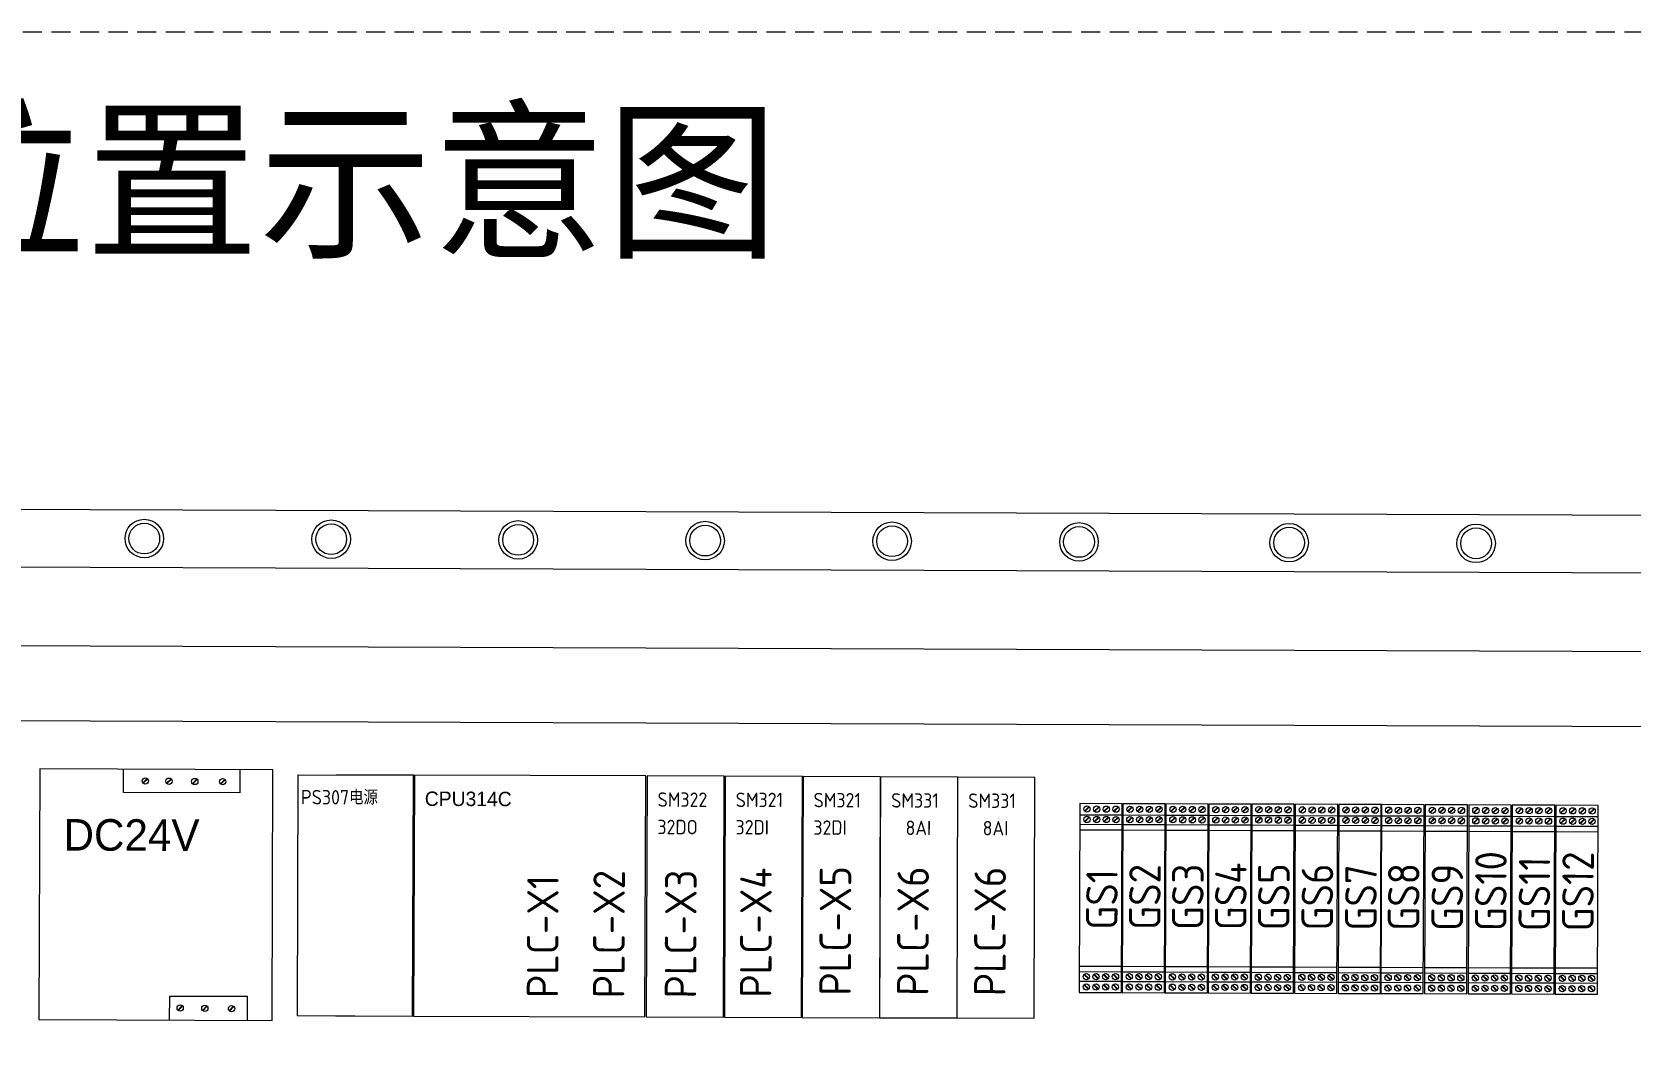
# Model space of a CAD drawing. Header units: millimetres. Extents: x 32721 to 103787, y 57624 to 127312.
# Drawn here: x 33099.7 to 33518.8, y 65399 to 65663.3 of the extents above; entities that cross this region are included whole.
import ezdxf

# ---------------------------------------------------------------- set-up
doc = ezdxf.new("R2010")
doc.units = ezdxf.units.MM
doc.header["$LTSCALE"] = 10
doc.linetypes.add('DASHED', pattern=[0.75, 0.5, -0.25])
doc.layers.get('0').update_dxf_attribs({"lineweight": 18})
doc.layers.add('1轮廓实线层', color=7, linetype='Continuous', lineweight=18)
doc.layers.add('6文字层', color=3, linetype='Continuous', lineweight=18)
doc.styles.add('FS', font='')
doc.styles.get("Standard").update_dxf_attribs({"font": 'isocp.shx', "width": 0.707, "bigfont": 'hztxt.shx'})
doc.styles.add('样式 1', font='SIMYOU.TTF', dxfattribs={"width": 0.75})
doc.styles.get('FS').set_extended_font_data('宋体')

msp = doc.modelspace()

# ---------------------------------------------------------------- linework, layer by layer
at = {"layer": '1轮廓实线层'}
for p, q in [((33028.64, 65538.42), (33726.1, 65535.9)), ((33043.75, 65523.2), (33710.89, 65520.79)), ((33068.33, 65502.52), (33686.16, 65500.29)), ((33087.98, 65482.75), (33666.36, 65480.66)), ((33101.77, 65470.06), (33101.53, 65404.35)), ((33162.92, 65469.84), (33101.77, 65470.06)), ((33162.69, 65404.13), (33162.92, 65469.84)), ((33128.83, 65466.39), (33129.99, 65467.55)), ((33128.93, 65466.29), (33130.1, 65467.44)), ((33135.05, 65466.31), (33136.21, 65467.47)), ((33135.15, 65466.21), (33136.31, 65467.37)), ((33141.81, 65466.24), (33142.97, 65467.4)), ((33141.91, 65466.14), (33143.08, 65467.29)), ((33149.15, 65466.16), (33150.32, 65467.32)), ((33149.25, 65466.06), (33150.42, 65467.22)), ((33169.48, 65468.55), (33169.25, 65405.37)), ((33169.48, 65468.55), (33199.8, 65468.44)), ((33199.8, 65468.44), (33179.58, 65468.51)), ((33199.57, 65405.26), (33199.8, 65468.44)), ((33200.04, 65468.44), (33199.81, 65405.26)), ((33260.69, 65468.22), (33200.04, 65468.44)), ((33260.46, 65405.04), (33260.69, 65468.22)), ((33261.07, 65468.22), (33260.84, 65405.04)), ((33281.29, 65468.14), (33261.07, 65468.22)), ((33281.06, 65404.97), (33281.29, 65468.14)), ((33281.56, 65468.14), (33281.33, 65404.97)), ((33301.78, 65468.07), (33281.56, 65468.14)), ((33301.55, 65404.89), (33301.78, 65468.07)), ((33301.96, 65468.07), (33301.74, 65404.89)), ((33322.18, 65468), (33301.96, 65468.07)), ((33322.18, 65468), (33321.95, 65404.82)), ((33322.1, 65404.82), (33322.32, 65468)), ((33342.54, 65467.92), (33322.32, 65468)), ((33342.31, 65404.75), (33342.54, 65467.92)), ((33342.31, 65404.75), (33342.54, 65467.92)), ((33362.76, 65467.85), (33342.54, 65467.92)), ((33362.53, 65404.67), (33362.76, 65467.85)), ((33137.97, 65406.83), (33139.14, 65407.98)), ((33138.07, 65406.73), (33139.24, 65407.88)), ((33144.44, 65406.75), (33145.6, 65407.91)), ((33144.54, 65406.65), (33145.7, 65407.81)), ((33151.45, 65406.68), (33152.61, 65407.83)), ((33151.55, 65406.57), (33152.72, 65407.73)), ((33101.53, 65404.35), (33162.69, 65404.13)), ((33169.25, 65405.37), (33199.57, 65405.26)), ((33179.36, 65405.34), (33199.57, 65405.26)), ((33199.81, 65405.26), (33260.46, 65405.04)), ((33260.84, 65405.04), (33281.06, 65404.97)), ((33281.33, 65404.97), (33301.55, 65404.89)), ((33301.74, 65404.89), (33321.95, 65404.82)), ((33322.1, 65404.82), (33342.31, 65404.75)), ((33342.31, 65404.75), (33362.53, 65404.67))]:
    msp.add_line(p, q, dxfattribs=at)
at = {"layer": '1轮廓实线层', "lineweight": 13}
for p, q in [((33374.5, 65460.99), (33374.32, 65411.46)), ((33385.62, 65460.94), (33374.5, 65460.99)), ((33385.44, 65411.41), (33385.62, 65460.94)), ((33385.77, 65460.94), (33385.6, 65411.41)), ((33396.89, 65460.9), (33385.77, 65460.94)), ((33396.71, 65411.37), (33396.89, 65460.9)), ((33397.05, 65460.9), (33396.87, 65411.37)), ((33408.16, 65460.86), (33397.05, 65460.9)), ((33407.99, 65411.33), (33408.16, 65460.86)), ((33408.32, 65460.86), (33408.14, 65411.33)), ((33419.44, 65460.82), (33408.32, 65460.86)), ((33419.26, 65411.29), (33419.44, 65460.82)), ((33419.59, 65460.82), (33419.41, 65411.29)), ((33430.71, 65460.78), (33419.59, 65460.82)), ((33430.53, 65411.25), (33430.71, 65460.78)), ((33431.01, 65460.78), (33430.84, 65411.25)), ((33442.13, 65460.74), (33431.01, 65460.78)), ((33441.95, 65411.21), (33442.13, 65460.74)), ((33442.44, 65460.74), (33442.26, 65411.21)), ((33453.56, 65460.7), (33442.44, 65460.74)), ((33453.38, 65411.17), (33453.56, 65460.7)), ((33453.65, 65460.7), (33453.47, 65411.17)), ((33464.77, 65460.66), (33453.65, 65460.7)), ((33464.59, 65411.13), (33464.77, 65460.66)), ((33465.07, 65460.66), (33464.89, 65411.13)), ((33476.19, 65460.62), (33465.07, 65460.66)), ((33476.01, 65411.09), (33476.19, 65460.62)), ((33476.5, 65460.62), (33476.32, 65411.09)), ((33487.61, 65460.58), (33476.5, 65460.62)), ((33487.44, 65411.05), (33487.61, 65460.58)), ((33487.92, 65460.58), (33487.74, 65411.05)), ((33499.04, 65460.54), (33487.92, 65460.58)), ((33498.86, 65411.01), (33499.04, 65460.54)), ((33499.34, 65460.53), (33499.17, 65411)), ((33510.46, 65460.49), (33499.34, 65460.53)), ((33510.29, 65410.96), (33510.46, 65460.49)), ((33374.49, 65458.04), (33385.61, 65458)), ((33375.74, 65456.28), (33376.9, 65457.44)), ((33375.75, 65459), (33376.91, 65460.16)), ((33375.84, 65456.18), (33377, 65457.34)), ((33375.85, 65458.9), (33377.01, 65460.05)), ((33378.28, 65456.27), (33379.45, 65457.43)), ((33378.29, 65458.99), (33379.46, 65460.15)), ((33378.38, 65456.17), (33379.55, 65457.33)), ((33378.39, 65458.89), (33379.56, 65460.04)), ((33380.83, 65456.27), (33381.99, 65457.42)), ((33380.84, 65458.98), (33382, 65460.14)), ((33380.93, 65456.16), (33382.09, 65457.32)), ((33380.94, 65458.88), (33382.1, 65460.03)), ((33383.37, 65456.26), (33384.54, 65457.41)), ((33383.38, 65458.97), (33384.55, 65460.13)), ((33383.47, 65456.15), (33384.64, 65457.31)), ((33383.48, 65458.87), (33384.65, 65460.03)), ((33385.76, 65458), (33396.88, 65457.96)), ((33387.01, 65456.24), (33388.17, 65457.4)), ((33387.02, 65458.96), (33388.18, 65460.11)), ((33387.11, 65456.14), (33388.27, 65457.3)), ((33387.12, 65458.85), (33388.28, 65460.01)), ((33389.55, 65456.23), (33390.72, 65457.39)), ((33389.56, 65458.95), (33390.73, 65460.11)), ((33389.65, 65456.13), (33390.82, 65457.29)), ((33389.66, 65458.85), (33390.83, 65460)), ((33392.1, 65456.22), (33393.26, 65457.38)), ((33392.11, 65458.94), (33393.27, 65460.1)), ((33392.2, 65456.12), (33393.37, 65457.28)), ((33392.21, 65458.84), (33393.38, 65459.99)), ((33394.64, 65456.22), (33395.81, 65457.37)), ((33394.65, 65458.93), (33395.82, 65460.09)), ((33394.75, 65456.11), (33395.91, 65457.27)), ((33394.76, 65458.83), (33395.92, 65459.98)), ((33397.04, 65457.96), (33408.15, 65457.92)), ((33398.28, 65456.2), (33399.44, 65457.36)), ((33398.29, 65458.92), (33399.45, 65460.07)), ((33398.38, 65456.1), (33399.55, 65457.26)), ((33398.39, 65458.81), (33399.56, 65459.97)), ((33400.82, 65456.19), (33401.99, 65457.35)), ((33400.83, 65458.91), (33402, 65460.06)), ((33400.93, 65456.09), (33402.09, 65457.25)), ((33400.94, 65458.81), (33402.1, 65459.96)), ((33403.37, 65456.18), (33404.54, 65457.34)), ((33403.38, 65458.9), (33404.55, 65460.06)), ((33403.47, 65456.08), (33404.64, 65457.24)), ((33403.48, 65458.8), (33404.65, 65459.95)), ((33405.92, 65456.18), (33407.08, 65457.33)), ((33405.93, 65458.89), (33407.09, 65460.05)), ((33406.02, 65456.07), (33407.18, 65457.23)), ((33406.03, 65458.79), (33407.19, 65459.94)), ((33408.31, 65457.92), (33419.43, 65457.88)), ((33409.55, 65456.16), (33410.72, 65457.32)), ((33409.56, 65458.88), (33410.73, 65460.03)), ((33409.65, 65456.06), (33410.82, 65457.22)), ((33409.66, 65458.77), (33410.83, 65459.93)), ((33412.1, 65456.15), (33413.26, 65457.31)), ((33412.11, 65458.87), (33413.27, 65460.02)), ((33412.2, 65456.05), (33413.36, 65457.21)), ((33412.21, 65458.76), (33413.37, 65459.92)), ((33414.64, 65456.14), (33415.81, 65457.3)), ((33414.65, 65458.86), (33415.82, 65460.01)), ((33414.74, 65456.04), (33415.91, 65457.2)), ((33414.75, 65458.76), (33415.92, 65459.91)), ((33417.19, 65456.13), (33418.35, 65457.29)), ((33417.2, 65458.85), (33418.36, 65460.01)), ((33417.29, 65456.03), (33418.46, 65457.19)), ((33417.3, 65458.75), (33418.47, 65459.9)), ((33419.58, 65457.88), (33430.7, 65457.84)), ((33420.82, 65456.12), (33421.99, 65457.28)), ((33420.83, 65458.84), (33422, 65459.99)), ((33420.92, 65456.02), (33422.09, 65457.18)), ((33420.93, 65458.73), (33422.1, 65459.89)), ((33423.37, 65456.11), (33424.53, 65457.27)), ((33423.38, 65458.83), (33424.54, 65459.98)), ((33423.47, 65456.01), (33424.64, 65457.17)), ((33423.48, 65458.72), (33424.65, 65459.88)), ((33425.91, 65456.1), (33427.08, 65457.26)), ((33425.92, 65458.82), (33427.09, 65459.97)), ((33426.02, 65456), (33427.18, 65457.16)), ((33426.03, 65458.71), (33427.19, 65459.87)), ((33428.46, 65456.09), (33429.63, 65457.25)), ((33428.47, 65458.81), (33429.64, 65459.96)), ((33428.56, 65455.99), (33429.73, 65457.15)), ((33428.57, 65458.71), (33429.74, 65459.86)), ((33431, 65457.84), (33442.12, 65457.8)), ((33432.25, 65456.08), (33433.41, 65457.24)), ((33432.26, 65458.79), (33433.42, 65459.95)), ((33432.35, 65455.98), (33433.51, 65457.14)), ((33432.36, 65458.69), (33433.52, 65459.85)), ((33434.79, 65456.07), (33435.96, 65457.23)), ((33434.8, 65458.78), (33435.97, 65459.94)), ((33434.89, 65455.97), (33436.06, 65457.13)), ((33434.9, 65458.68), (33436.07, 65459.84)), ((33437.34, 65456.06), (33438.5, 65457.22)), ((33437.35, 65458.78), (33438.51, 65459.93)), ((33437.44, 65455.96), (33438.61, 65457.12)), ((33437.45, 65458.67), (33438.62, 65459.83)), ((33439.88, 65456.05), (33441.05, 65457.21)), ((33439.89, 65458.77), (33441.06, 65459.92)), ((33439.99, 65455.95), (33441.15, 65457.11)), ((33440, 65458.66), (33441.16, 65459.82)), ((33442.43, 65457.8), (33453.55, 65457.76)), ((33443.67, 65456.04), (33444.84, 65457.2)), ((33443.68, 65458.75), (33444.85, 65459.91)), ((33443.77, 65455.94), (33444.94, 65457.09)), ((33443.78, 65458.65), (33444.95, 65459.81)), ((33446.22, 65456.03), (33447.38, 65457.19)), ((33446.23, 65458.74), (33447.39, 65459.9)), ((33446.32, 65455.93), (33447.49, 65457.08)), ((33446.33, 65458.64), (33447.49, 65459.8)), ((33448.76, 65456.02), (33449.93, 65457.18)), ((33448.77, 65458.73), (33449.94, 65459.89)), ((33448.87, 65458.63), (33450.04, 65459.79)), ((33448.87, 65455.92), (33450.03, 65457.08)), ((33451.31, 65456.01), (33452.48, 65457.17)), ((33451.32, 65458.73), (33452.49, 65459.88)), ((33451.41, 65455.91), (33452.58, 65457.07)), ((33451.42, 65458.62), (33452.59, 65459.78)), ((33453.64, 65457.76), (33464.75, 65457.72)), ((33454.88, 65456), (33456.05, 65457.16)), ((33454.89, 65458.71), (33456.06, 65459.87)), ((33454.98, 65455.9), (33456.15, 65457.05)), ((33454.99, 65458.61), (33456.16, 65459.77)), ((33457.43, 65455.99), (33458.59, 65457.15)), ((33457.44, 65458.7), (33458.6, 65459.86)), ((33457.53, 65455.89), (33458.69, 65457.04)), ((33457.54, 65458.6), (33458.7, 65459.76)), ((33459.97, 65455.98), (33461.14, 65457.14)), ((33459.98, 65458.69), (33461.15, 65459.85)), ((33460.07, 65455.88), (33461.24, 65457.04)), ((33460.08, 65458.59), (33461.25, 65459.75)), ((33462.52, 65455.97), (33463.68, 65457.13)), ((33462.53, 65458.68), (33463.69, 65459.84)), ((33462.62, 65455.87), (33463.78, 65457.03)), ((33462.63, 65458.58), (33463.79, 65459.74)), ((33465.06, 65457.72), (33476.18, 65457.68)), ((33466.3, 65455.96), (33467.47, 65457.11)), ((33466.31, 65458.67), (33467.48, 65459.83)), ((33466.41, 65455.85), (33467.57, 65457.01)), ((33466.42, 65458.57), (33467.58, 65459.73)), ((33468.85, 65455.95), (33470.02, 65457.11)), ((33468.86, 65458.66), (33470.03, 65459.82)), ((33468.95, 65455.85), (33470.12, 65457)), ((33468.96, 65458.56), (33470.13, 65459.72)), ((33471.4, 65455.94), (33472.56, 65457.1)), ((33471.41, 65458.65), (33472.57, 65459.81)), ((33471.5, 65455.84), (33472.66, 65456.99)), ((33471.51, 65458.55), (33472.67, 65459.71)), ((33473.94, 65455.93), (33475.11, 65457.09)), ((33473.95, 65458.64), (33475.12, 65459.8)), ((33474.04, 65455.83), (33475.21, 65456.98)), ((33474.05, 65458.54), (33475.22, 65459.7)), ((33476.49, 65457.68), (33487.6, 65457.64)), ((33477.73, 65455.92), (33478.89, 65457.07)), ((33477.74, 65458.63), (33478.9, 65459.79)), ((33477.83, 65455.81), (33479, 65456.97)), ((33477.84, 65458.53), (33479.01, 65459.68)), ((33480.27, 65455.91), (33481.44, 65457.06)), ((33480.28, 65458.62), (33481.45, 65459.78)), ((33480.38, 65455.8), (33481.54, 65456.96)), ((33480.39, 65458.52), (33481.55, 65459.68)), ((33482.82, 65455.9), (33483.99, 65457.05)), ((33482.83, 65458.61), (33484, 65459.77)), ((33482.92, 65455.8), (33484.09, 65456.95)), ((33482.93, 65458.51), (33484.1, 65459.67)), ((33485.37, 65455.89), (33486.53, 65457.05)), ((33485.38, 65458.6), (33486.54, 65459.76)), ((33485.47, 65455.79), (33486.63, 65456.94)), ((33485.48, 65458.5), (33486.64, 65459.66)), ((33487.91, 65457.64), (33499.03, 65457.59)), ((33489.15, 65455.87), (33490.32, 65457.03)), ((33489.16, 65458.59), (33490.33, 65459.75)), ((33489.26, 65458.49), (33490.43, 65459.64)), ((33489.26, 65455.77), (33490.42, 65456.93)), ((33491.7, 65455.87), (33492.87, 65457.02)), ((33491.71, 65458.58), (33492.87, 65459.74)), ((33491.8, 65455.76), (33492.97, 65456.92)), ((33491.81, 65458.48), (33492.98, 65459.63)), ((33494.25, 65455.86), (33495.41, 65457.01)), ((33494.26, 65458.57), (33495.42, 65459.73)), ((33494.35, 65455.75), (33495.51, 65456.91)), ((33494.36, 65458.47), (33495.52, 65459.63)), ((33496.79, 65455.85), (33497.96, 65457)), ((33496.8, 65458.56), (33497.97, 65459.72)), ((33496.89, 65455.74), (33498.06, 65456.9)), ((33496.9, 65458.46), (33498.07, 65459.62)), ((33499.33, 65457.59), (33510.45, 65457.55)), ((33500.58, 65455.83), (33501.74, 65456.99)), ((33500.59, 65458.55), (33501.75, 65459.7)), ((33500.68, 65455.73), (33501.85, 65456.89)), ((33500.69, 65458.44), (33501.86, 65459.6)), ((33503.12, 65455.82), (33504.29, 65456.98)), ((33503.13, 65458.54), (33504.3, 65459.7)), ((33503.23, 65455.72), (33504.39, 65456.88)), ((33503.24, 65458.44), (33504.4, 65459.59)), ((33505.67, 65455.81), (33506.84, 65456.97)), ((33505.68, 65458.53), (33506.85, 65459.69)), ((33505.77, 65455.71), (33506.94, 65456.87)), ((33505.78, 65458.43), (33506.95, 65459.58)), ((33508.22, 65455.81), (33509.38, 65456.96)), ((33508.23, 65458.52), (33509.39, 65459.68)), ((33508.32, 65455.7), (33509.48, 65456.86)), ((33508.33, 65458.42), (33509.49, 65459.57)), ((33374.48, 65455.54), (33385.6, 65455.5)), ((33374.48, 65454.09), (33385.6, 65454.05)), ((33385.75, 65455.5), (33396.87, 65455.46)), ((33385.75, 65454.05), (33396.87, 65454.01)), ((33397.02, 65454.01), (33408.14, 65453.97)), ((33397.03, 65455.46), (33408.15, 65455.42)), ((33408.29, 65453.97), (33419.41, 65453.93)), ((33408.3, 65455.42), (33419.42, 65455.38)), ((33419.56, 65453.93), (33430.68, 65453.89)), ((33419.57, 65455.38), (33430.69, 65455.34)), ((33430.99, 65455.34), (33442.11, 65455.3)), ((33430.99, 65453.89), (33442.11, 65453.85)), ((33442.41, 65453.85), (33453.53, 65453.81)), ((33442.42, 65455.3), (33453.54, 65455.26)), ((33453.62, 65453.81), (33464.74, 65453.77)), ((33453.63, 65455.26), (33464.75, 65455.22)), ((33465.05, 65455.22), (33476.17, 65455.18)), ((33465.05, 65453.76), (33476.17, 65453.72)), ((33476.47, 65453.72), (33487.59, 65453.68)), ((33476.48, 65455.18), (33487.6, 65455.14)), ((33487.9, 65455.13), (33499.02, 65455.09)), ((33487.9, 65453.68), (33499.01, 65453.64)), ((33499.32, 65453.64), (33510.44, 65453.6)), ((33499.33, 65455.09), (33510.44, 65455.05)), ((33374.33, 65414.4), (33385.45, 65414.36)), ((33374.34, 65416.9), (33385.46, 65416.86)), ((33374.35, 65418.35), (33385.47, 65418.31)), ((33375.59, 65416.15), (33376.75, 65414.98)), ((33375.69, 65416.25), (33376.85, 65415.08)), ((33378.14, 65416.14), (33379.29, 65414.97)), ((33378.24, 65416.24), (33379.4, 65415.07)), ((33380.68, 65416.13), (33381.84, 65414.96)), ((33380.78, 65416.23), (33381.94, 65415.06)), ((33383.23, 65416.12), (33384.39, 65414.95)), ((33383.33, 65416.22), (33384.49, 65415.06)), ((33385.61, 65416.86), (33396.73, 65416.82)), ((33385.61, 65414.35), (33396.72, 65414.31)), ((33385.62, 65418.31), (33396.74, 65418.27)), ((33386.86, 65416.11), (33388.02, 65414.94)), ((33386.96, 65416.21), (33388.12, 65415.04)), ((33389.41, 65416.1), (33390.57, 65414.93)), ((33389.51, 65416.2), (33390.67, 65415.03)), ((33391.95, 65416.09), (33393.11, 65414.92)), ((33392.06, 65416.19), (33393.21, 65415.02)), ((33394.5, 65416.08), (33395.66, 65414.91)), ((33394.6, 65416.18), (33395.76, 65415.01)), ((33396.88, 65414.31), (33408, 65414.27)), ((33396.89, 65418.27), (33408.01, 65418.23)), ((33396.89, 65416.81), (33408.01, 65416.77)), ((33398.13, 65416.07), (33399.29, 65414.9)), ((33398.24, 65416.17), (33399.39, 65415)), ((33400.68, 65416.06), (33401.84, 65414.89)), ((33400.78, 65416.16), (33401.94, 65414.99)), ((33403.23, 65416.05), (33404.38, 65414.88)), ((33403.33, 65416.15), (33404.49, 65414.98)), ((33405.77, 65416.04), (33406.93, 65414.87)), ((33405.87, 65416.14), (33407.03, 65414.97)), ((33408.15, 65414.27), (33419.27, 65414.23)), ((33408.16, 65418.23), (33419.28, 65418.19)), ((33408.16, 65416.77), (33419.28, 65416.73)), ((33409.41, 65416.03), (33410.56, 65414.86)), ((33409.51, 65416.13), (33410.67, 65414.96)), ((33411.95, 65416.02), (33413.11, 65414.85)), ((33412.05, 65416.12), (33413.21, 65414.95)), ((33414.5, 65416.01), (33415.66, 65414.84)), ((33414.6, 65416.11), (33415.76, 65414.94)), ((33417.04, 65416), (33418.2, 65414.83)), ((33417.15, 65416.1), (33418.3, 65414.93)), ((33419.43, 65416.73), (33430.55, 65416.69)), ((33419.44, 65418.19), (33430.55, 65418.15)), ((33420.68, 65415.98), (33421.84, 65414.82)), ((33420.78, 65416.09), (33421.94, 65414.92)), ((33423.22, 65415.98), (33424.38, 65414.81)), ((33423.33, 65416.08), (33424.48, 65414.91)), ((33425.77, 65415.97), (33426.93, 65414.8)), ((33425.87, 65416.07), (33427.03, 65414.9)), ((33428.32, 65415.96), (33429.47, 65414.79)), ((33428.42, 65416.06), (33429.58, 65414.89)), ((33430.85, 65416.69), (33441.97, 65416.65)), ((33430.86, 65418.14), (33441.98, 65418.1)), ((33432.1, 65415.94), (33433.26, 65414.78)), ((33432.2, 65416.04), (33433.36, 65414.88)), ((33434.65, 65415.93), (33435.81, 65414.77)), ((33434.75, 65416.04), (33435.91, 65414.87)), ((33437.19, 65415.92), (33438.35, 65414.76)), ((33437.3, 65416.03), (33438.45, 65414.86)), ((33439.74, 65415.92), (33440.9, 65414.75)), ((33439.84, 65416.02), (33441, 65414.85)), ((33442.28, 65418.1), (33453.4, 65418.06)), ((33442.28, 65416.65), (33453.4, 65416.61)), ((33443.53, 65415.9), (33444.68, 65414.74)), ((33443.63, 65416), (33444.79, 65414.84)), ((33446.07, 65415.89), (33447.23, 65414.73)), ((33446.18, 65415.99), (33447.33, 65414.83)), ((33448.62, 65415.88), (33449.78, 65414.72)), ((33448.72, 65415.99), (33449.88, 65414.82)), ((33451.16, 65415.87), (33452.32, 65414.71)), ((33451.27, 65415.98), (33452.42, 65414.81)), ((33453.49, 65418.06), (33464.61, 65418.02)), ((33453.49, 65416.61), (33464.61, 65416.57)), ((33454.73, 65415.86), (33455.89, 65414.7)), ((33454.84, 65415.96), (33455.99, 65414.8)), ((33457.28, 65415.85), (33458.44, 65414.69)), ((33457.38, 65415.95), (33458.54, 65414.79)), ((33459.83, 65415.84), (33460.98, 65414.68)), ((33459.93, 65415.94), (33461.09, 65414.78)), ((33462.37, 65415.83), (33463.53, 65414.67)), ((33462.47, 65415.94), (33463.63, 65414.77)), ((33464.91, 65416.57), (33476.03, 65416.53)), ((33464.92, 65418.02), (33476.04, 65417.98)), ((33466.16, 65415.82), (33467.32, 65414.65)), ((33466.26, 65415.92), (33467.42, 65414.76)), ((33468.71, 65415.81), (33469.86, 65414.65)), ((33468.81, 65415.91), (33469.96, 65414.75)), ((33471.25, 65415.8), (33472.41, 65414.64)), ((33471.35, 65415.9), (33472.51, 65414.74)), ((33473.8, 65415.79), (33474.95, 65414.63)), ((33473.9, 65415.89), (33475.06, 65414.73)), ((33476.34, 65417.98), (33487.46, 65417.94)), ((33476.34, 65416.53), (33487.46, 65416.49)), ((33477.58, 65415.78), (33478.74, 65414.61)), ((33477.69, 65415.88), (33478.84, 65414.71)), ((33480.13, 65415.77), (33481.29, 65414.6)), ((33480.23, 65415.87), (33481.39, 65414.71)), ((33482.68, 65415.76), (33483.83, 65414.59)), ((33482.78, 65415.86), (33483.94, 65414.7)), ((33485.22, 65415.75), (33486.38, 65414.59)), ((33485.32, 65415.85), (33486.48, 65414.69)), ((33487.76, 65416.49), (33498.88, 65416.45)), ((33487.77, 65417.94), (33498.89, 65417.9)), ((33489.01, 65415.74), (33490.17, 65414.57)), ((33489.11, 65415.84), (33490.27, 65414.67)), ((33491.55, 65415.73), (33492.71, 65414.56)), ((33491.66, 65415.83), (33492.81, 65414.66)), ((33494.1, 65415.72), (33495.26, 65414.55)), ((33494.2, 65415.82), (33495.36, 65414.66)), ((33496.65, 65415.71), (33497.8, 65414.54)), ((33496.75, 65415.81), (33497.91, 65414.65)), ((33499.19, 65417.9), (33510.31, 65417.86)), ((33499.19, 65416.45), (33510.3, 65416.41)), ((33500.43, 65415.7), (33501.59, 65414.53)), ((33500.54, 65415.8), (33501.69, 65414.63)), ((33502.98, 65415.69), (33504.14, 65414.52)), ((33503.08, 65415.79), (33504.24, 65414.62)), ((33505.53, 65415.68), (33506.68, 65414.51)), ((33505.63, 65415.78), (33506.78, 65414.61)), ((33508.07, 65415.67), (33509.23, 65414.5)), ((33508.17, 65415.77), (33509.33, 65414.6)), ((33374.32, 65411.46), (33385.44, 65411.41)), ((33375.58, 65413.43), (33376.74, 65412.27)), ((33375.68, 65413.53), (33376.84, 65412.37)), ((33378.13, 65413.42), (33379.28, 65412.26)), ((33378.23, 65413.53), (33379.39, 65412.36)), ((33380.67, 65413.41), (33381.83, 65412.25)), ((33380.77, 65413.52), (33381.93, 65412.35)), ((33383.22, 65413.41), (33384.38, 65412.24)), ((33383.32, 65413.51), (33384.48, 65412.34)), ((33385.6, 65411.41), (33396.71, 65411.37)), ((33386.85, 65413.39), (33388.01, 65412.23)), ((33386.95, 65413.49), (33388.11, 65412.33)), ((33389.4, 65413.38), (33390.56, 65412.22)), ((33389.5, 65413.48), (33390.66, 65412.32)), ((33391.94, 65413.37), (33393.1, 65412.21)), ((33392.05, 65413.48), (33393.2, 65412.31)), ((33394.49, 65413.37), (33395.65, 65412.2)), ((33394.59, 65413.47), (33395.75, 65412.3)), ((33396.87, 65411.37), (33407.99, 65411.33)), ((33398.12, 65413.35), (33399.28, 65412.19)), ((33398.23, 65413.45), (33399.38, 65412.29)), ((33400.67, 65413.34), (33401.83, 65412.18)), ((33400.77, 65413.44), (33401.93, 65412.28)), ((33403.22, 65413.33), (33404.37, 65412.17)), ((33403.32, 65413.44), (33404.48, 65412.27)), ((33405.76, 65413.32), (33406.92, 65412.16)), ((33405.86, 65413.43), (33407.02, 65412.26)), ((33408.14, 65411.33), (33419.26, 65411.29)), ((33409.4, 65413.31), (33410.55, 65412.15)), ((33409.5, 65413.41), (33410.66, 65412.25)), ((33411.94, 65413.3), (33413.1, 65412.14)), ((33412.04, 65413.4), (33413.2, 65412.24)), ((33414.49, 65413.29), (33415.65, 65412.13)), ((33414.59, 65413.39), (33415.75, 65412.23)), ((33417.03, 65413.28), (33418.19, 65412.12)), ((33417.14, 65413.39), (33418.29, 65412.22)), ((33419.41, 65411.29), (33430.53, 65411.25)), ((33419.42, 65414.23), (33430.54, 65414.19)), ((33420.67, 65413.27), (33421.83, 65412.1)), ((33420.77, 65413.37), (33421.93, 65412.21)), ((33423.21, 65413.26), (33424.37, 65412.1)), ((33423.32, 65413.36), (33424.47, 65412.2)), ((33425.76, 65413.25), (33426.92, 65412.09)), ((33425.86, 65413.35), (33427.02, 65412.19)), ((33428.31, 65413.24), (33429.46, 65412.08)), ((33428.41, 65413.34), (33429.57, 65412.18)), ((33430.84, 65411.25), (33441.95, 65411.21)), ((33430.85, 65414.19), (33441.96, 65414.15)), ((33432.09, 65413.23), (33433.25, 65412.06)), ((33432.19, 65413.33), (33433.35, 65412.17)), ((33434.64, 65413.22), (33435.8, 65412.05)), ((33434.74, 65413.32), (33435.9, 65412.16)), ((33437.18, 65413.21), (33438.34, 65412.05)), ((33437.29, 65413.31), (33438.44, 65412.15)), ((33439.73, 65413.2), (33440.89, 65412.04)), ((33439.83, 65413.3), (33440.99, 65412.14)), ((33442.26, 65411.21), (33453.38, 65411.17)), ((33442.27, 65414.15), (33453.39, 65414.11)), ((33443.52, 65413.19), (33444.67, 65412.02)), ((33443.62, 65413.29), (33444.78, 65412.12)), ((33446.06, 65413.18), (33447.22, 65412.01)), ((33446.17, 65413.28), (33447.32, 65412.11)), ((33448.61, 65413.17), (33449.77, 65412)), ((33448.71, 65413.27), (33449.87, 65412.11)), ((33451.15, 65413.16), (33452.31, 65411.99)), ((33451.26, 65413.26), (33452.41, 65412.1)), ((33453.47, 65411.17), (33464.59, 65411.13)), ((33453.48, 65414.11), (33464.6, 65414.07)), ((33454.73, 65413.15), (33455.88, 65411.98)), ((33454.83, 65413.25), (33455.98, 65412.08)), ((33457.27, 65413.14), (33458.43, 65411.97)), ((33457.37, 65413.24), (33458.53, 65412.07)), ((33459.82, 65413.13), (33460.97, 65411.96)), ((33459.92, 65413.23), (33461.08, 65412.06)), ((33462.36, 65413.12), (33463.52, 65411.95)), ((33462.46, 65413.22), (33463.62, 65412.06)), ((33464.89, 65411.13), (33476.01, 65411.09)), ((33464.9, 65414.07), (33476.02, 65414.03)), ((33466.15, 65413.11), (33467.31, 65411.94)), ((33466.25, 65413.21), (33467.41, 65412.04)), ((33468.7, 65413.1), (33469.85, 65411.93)), ((33468.8, 65413.2), (33469.96, 65412.03)), ((33471.24, 65413.09), (33472.4, 65411.92)), ((33471.34, 65413.19), (33472.5, 65412.02)), ((33473.79, 65413.08), (33474.94, 65411.91)), ((33473.89, 65413.18), (33475.05, 65412.01)), ((33476.32, 65411.09), (33487.44, 65411.05)), ((33476.33, 65414.03), (33487.45, 65413.99)), ((33477.57, 65413.07), (33478.73, 65411.9)), ((33477.68, 65413.17), (33478.83, 65412)), ((33480.12, 65413.06), (33481.28, 65411.89)), ((33480.22, 65413.16), (33481.38, 65411.99)), ((33482.67, 65413.05), (33483.82, 65411.88)), ((33482.77, 65413.15), (33483.93, 65411.98)), ((33485.21, 65413.04), (33486.37, 65411.87)), ((33485.31, 65413.14), (33486.47, 65411.97)), ((33487.74, 65411.05), (33498.86, 65411.01)), ((33487.75, 65413.99), (33498.87, 65413.95)), ((33489, 65413.02), (33490.16, 65411.86)), ((33489.1, 65413.13), (33490.26, 65411.96)), ((33491.54, 65413.01), (33492.7, 65411.85)), ((33491.65, 65413.12), (33492.8, 65411.95)), ((33494.09, 65413.01), (33495.25, 65411.84)), ((33494.19, 65413.11), (33495.35, 65411.94)), ((33496.64, 65413), (33497.79, 65411.83)), ((33496.74, 65413.1), (33497.9, 65411.93)), ((33499.17, 65411), (33510.29, 65410.96)), ((33499.18, 65413.94), (33510.3, 65413.9)), ((33500.42, 65412.98), (33501.58, 65411.82)), ((33500.53, 65413.08), (33501.68, 65411.92)), ((33502.97, 65412.97), (33504.13, 65411.81)), ((33503.07, 65413.07), (33504.23, 65411.91)), ((33505.52, 65412.96), (33506.67, 65411.8)), ((33505.62, 65413.07), (33506.77, 65411.9)), ((33508.06, 65412.96), (33509.22, 65411.79)), ((33508.16, 65413.06), (33509.32, 65411.89))]:
    msp.add_line(p, q, dxfattribs=at)
at = {"layer": '1轮廓实线层', "linetype": 'DASHED'}
msp.add_lwpolyline([(32887.35, 65663.32), (33823.3, 65663.32), (33823.3, 64797.17), (32887.35, 64797.17)], close=True, dxfattribs=at)
at = {"layer": '1轮廓实线层'}
for points in [[(33154.24, 65469.87), (33154.22, 65463.79), (33123.75, 65463.9), (33123.78, 65469.98)], [(33135.84, 65404.23), (33135.86, 65410.5), (33156.21, 65410.43), (33156.19, 65404.16)]]:
    msp.add_lwpolyline(points, dxfattribs=at)
for centre, radius in [((33129.19, 65530.47), 5.05), ((33129.19, 65530.47), 4.04), ((33178.21, 65530.3), 5.05), ((33178.21, 65530.3), 4.04), ((33227.24, 65530.12), 5.05), ((33227.24, 65530.12), 4.04), ((33276.26, 65529.94), 5.05), ((33276.26, 65529.94), 4.04), ((33325.29, 65529.77), 5.05), ((33325.29, 65529.77), 4.04), ((33374.31, 65529.59), 5.05), ((33374.31, 65529.59), 4.04), ((33429.4, 65529.39), 5.05), ((33429.4, 65529.39), 4.04), ((33478.43, 65529.21), 5.05), ((33478.43, 65529.21), 4.04), ((33129.46, 65466.92), 0.821), ((33135.68, 65466.84), 0.821), ((33142.44, 65466.77), 0.821), ((33149.78, 65466.69), 0.821), ((33138.61, 65407.36), 0.821), ((33145.07, 65407.28), 0.821), ((33152.08, 65407.2), 0.821)]:
    msp.add_circle(centre, radius, dxfattribs=at)
at = {"layer": '1轮廓实线层', "lineweight": 13}
for centre in [(33376.38, 65459.53), (33376.37, 65456.81), (33378.91, 65456.8), (33378.92, 65459.52), (33381.46, 65456.79), (33381.47, 65459.51), (33384.01, 65456.78), (33384.02, 65459.5), (33387.64, 65456.77), (33387.65, 65459.48), (33390.19, 65456.76), (33390.2, 65459.48), (33392.73, 65456.75), (33392.74, 65459.47), (33395.28, 65456.74), (33395.29, 65459.46), (33398.91, 65456.73), (33398.92, 65459.44), (33401.46, 65456.72), (33401.47, 65459.44), (33404, 65456.71), (33404.01, 65459.43), (33406.55, 65456.7), (33406.56, 65459.42), (33410.18, 65456.69), (33410.19, 65459.4), (33412.73, 65456.68), (33412.74, 65459.39), (33415.28, 65456.67), (33415.29, 65459.39), (33417.82, 65456.66), (33417.83, 65459.38), (33421.46, 65456.65), (33421.47, 65459.36), (33424, 65456.64), (33424.01, 65459.35), (33426.55, 65456.63), (33426.56, 65459.34), (33429.09, 65456.62), (33429.1, 65459.34), (33432.88, 65456.61), (33432.89, 65459.32), (33435.43, 65456.6), (33435.44, 65459.31), (33437.97, 65456.59), (33437.98, 65459.3), (33440.52, 65456.58), (33440.53, 65459.29), (33444.31, 65456.57), (33444.32, 65459.28), (33446.85, 65456.56), (33446.86, 65459.27), (33449.4, 65456.55), (33449.41, 65459.26), (33451.94, 65456.54), (33451.95, 65459.25), (33455.51, 65456.53), (33455.52, 65459.24), (33458.06, 65456.52), (33458.07, 65459.23), (33460.6, 65456.51), (33460.61, 65459.22), (33463.15, 65456.5), (33463.16, 65459.21), (33466.94, 65456.48), (33466.95, 65459.2), (33469.48, 65456.48), (33469.49, 65459.19), (33472.03, 65456.47), (33472.04, 65459.18), (33474.58, 65456.46), (33474.59, 65459.17), (33478.36, 65456.44), (33478.37, 65459.16), (33480.91, 65456.43), (33480.92, 65459.15), (33483.45, 65456.43), (33483.46, 65459.14), (33486, 65456.42), (33486.01, 65459.13), (33489.79, 65456.4), (33489.8, 65459.12), (33492.33, 65456.39), (33492.34, 65459.11), (33494.88, 65456.38), (33494.89, 65459.1), (33497.42, 65456.37), (33497.43, 65459.09), (33501.21, 65456.36), (33501.22, 65459.07), (33503.76, 65456.35), (33503.77, 65459.07), (33506.3, 65456.34), (33506.31, 65459.06), (33508.85, 65456.33), (33508.86, 65459.05), (33376.22, 65415.61), (33378.77, 65415.61), (33381.31, 65415.6), (33383.86, 65415.59), (33387.49, 65415.57), (33390.04, 65415.56), (33392.58, 65415.56), (33395.13, 65415.55), (33398.76, 65415.53), (33401.31, 65415.52), (33403.86, 65415.52), (33406.4, 65415.51), (33410.04, 65415.49), (33412.58, 65415.48), (33415.13, 65415.47), (33417.67, 65415.47), (33421.31, 65415.45), (33423.85, 65415.44), (33426.4, 65415.43), (33428.95, 65415.42), (33432.73, 65415.41), (33435.28, 65415.4), (33437.82, 65415.39), (33440.37, 65415.38), (33444.16, 65415.37), (33446.7, 65415.36), (33449.25, 65415.35), (33451.79, 65415.34), (33455.36, 65415.33), (33457.91, 65415.32), (33460.46, 65415.31), (33463, 65415.3), (33466.79, 65415.29), (33469.33, 65415.28), (33471.88, 65415.27), (33474.43, 65415.26), (33478.21, 65415.25), (33480.76, 65415.24), (33483.31, 65415.23), (33485.85, 65415.22), (33489.64, 65415.21), (33492.18, 65415.2), (33494.73, 65415.19), (33497.28, 65415.18), (33501.06, 65415.16), (33503.61, 65415.15), (33506.15, 65415.15), (33508.7, 65415.14), (33376.21, 65412.9), (33378.76, 65412.89), (33381.3, 65412.88), (33383.85, 65412.87), (33387.48, 65412.86), (33390.03, 65412.85), (33392.57, 65412.84), (33395.12, 65412.83), (33398.75, 65412.82), (33401.3, 65412.81), (33403.85, 65412.8), (33406.39, 65412.79), (33410.03, 65412.78), (33412.57, 65412.77), (33415.12, 65412.76), (33417.66, 65412.75), (33421.3, 65412.74), (33423.84, 65412.73), (33426.39, 65412.72), (33428.94, 65412.71), (33432.72, 65412.7), (33435.27, 65412.69), (33437.81, 65412.68), (33440.36, 65412.67), (33444.15, 65412.66), (33446.69, 65412.65), (33449.24, 65412.64), (33451.78, 65412.63), (33455.35, 65412.62), (33457.9, 65412.61), (33460.45, 65412.6), (33462.99, 65412.59), (33466.78, 65412.57), (33469.33, 65412.56), (33471.87, 65412.56), (33474.42, 65412.55), (33478.2, 65412.53), (33480.75, 65412.52), (33483.3, 65412.51), (33485.84, 65412.51), (33489.63, 65412.49), (33492.17, 65412.48), (33494.72, 65412.47), (33497.27, 65412.46), (33501.05, 65412.45), (33503.6, 65412.44), (33506.14, 65412.43), (33508.69, 65412.42)]:
    msp.add_circle(centre, 0.821, dxfattribs=at)

# ---------------------------------------------------------------- texts
at = {"color": 3, "style": 'FS'}
msp.add_text('说明：位置示意图', height=33.333, dxfattribs=at).set_placement((32931.91, 65607.49))
at = {"layer": '1轮廓实线层'}
for s, p in [('PS307电源', (33170.29, 65460.77)), ('SM322', (33263.78, 65460.14)), ('SM321', (33284.27, 65460.07)), ('SM321', (33304.68, 65460)), ('SM331', (33325.04, 65459.92)), ('SM331', (33345.25, 65459.85)), ('32DO', (33263.75, 65452.95)), ('32DI', (33284.24, 65452.88)), ('32DI', (33304.65, 65452.8)), ('8AI', (33328.82, 65452.72)), ('8AI', (33349.04, 65452.64))]:
    msp.add_text(s, height=3.785, rotation=359.7932, dxfattribs=at).set_placement(p)
at = {"layer": '1轮廓实线层', "style": '样式 1'}
msp.add_text('CPU314C', height=3.785, rotation=359.7932, dxfattribs=at).set_placement((33202.75, 65460.36))
at = {"layer": '6文字层', "style": '样式 1'}
msp.add_text('DC24V', height=8.269, rotation=359.7932, dxfattribs=at).set_placement((33108.01, 65448.66))
at = {"layer": '6文字层'}
for s, p in [('GS10', (33486.4, 65427.52)), ('GS12', (33509.25, 65427.44)), ('PLC-X4', (33293.64, 65410.07)), ('PLC-X5', (33314.48, 65410.6)), ('PLC-X6', (33334.84, 65410.53)), ('PLC-X6', (33355.05, 65410.45)), ('GS2', (33395.68, 65427.85)), ('GS3', (33406.95, 65427.8)), ('GS4', (33418.22, 65427.76)), ('GS5', (33429.49, 65427.72)), ('GS6', (33440.92, 65427.68)), ('GS7', (33452.34, 65427.64)), ('GS8', (33463.55, 65427.6)), ('GS9', (33474.98, 65427.56)), ('GS11', (33497.83, 65427.48)), ('PLC-X1', (33237.76, 65409.97)), ('PLC-X2', (33255.11, 65409.91)), ('PLC-X3', (33273.94, 65409.84)), ('GS1', (33384.41, 65427.89))]:
    msp.add_text(s, height=8.269, rotation=89.7932, dxfattribs=at).set_placement(p)

doc.saveas('drawing.dxf')
